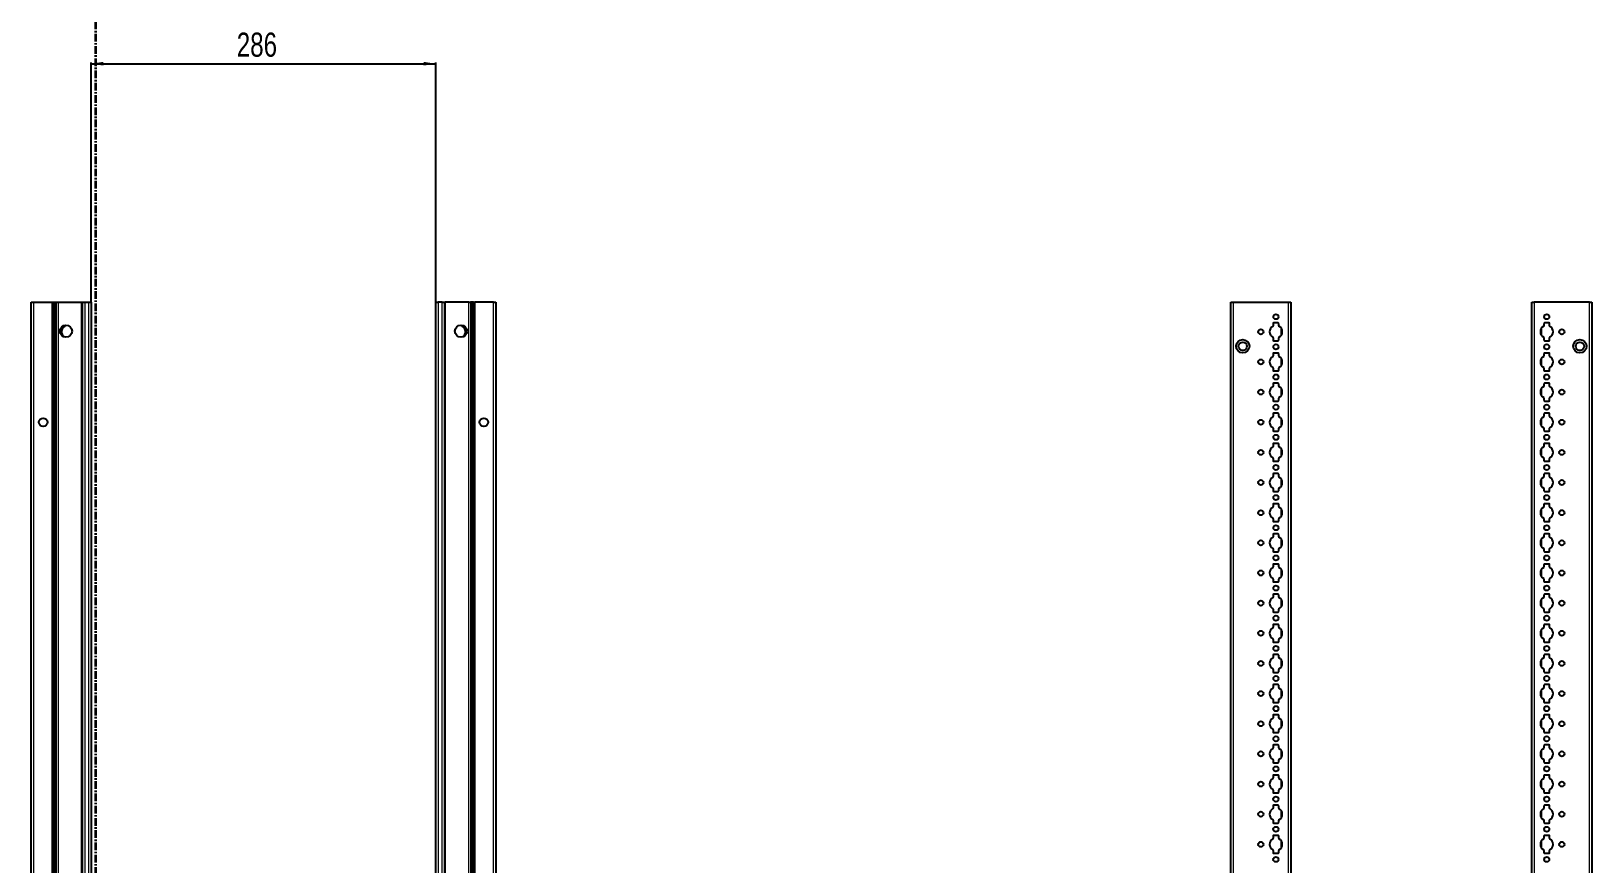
# Model space of a CAD drawing. Header units: millimetres. Extents: x -199 to 2220, y -1647 to 1507.
# Drawn here: x 925 to 2220, y -418 to 272 of the extents above; entities that cross this region are included whole.
import ezdxf

# ---------------------------------------------------------------- set-up
doc = ezdxf.new("R2010")
doc.units = ezdxf.units.MM
doc.linetypes.add('CENTER', pattern=[10.16, 6.35, -1.27, 1.27, -1.27])
doc.layers.add('FORMAT', color=7, linetype='Continuous')
doc.styles.add('SLDTEXTSTYLE0', font='TXT', dxfattribs={"width": 0.75})
doc.dimstyles.new('SLDDIMSTYLE0', dxfattribs={"dimtxt": 20, "dimasz": 10, "dimexe": 0, "dimexo": 0.0625, "dimgap": 5, "dimtad": 2, "dimdec": 1, "dimrnd": 1e-09, "dimzin": 12, "dimdsep": 46, "dimtxsty": 'SLDTEXTSTYLE0', "dimsah": 1, "dimcen": 0.09, "dimadec": 0, "dimazin": 3, "dimtfac": 1, "dimtofl": 0, "dimtmove": 0, "dimatfit": 3, "dimfxl": 0, "dimfrac": 2, "dimtolj": 1, "dimtzin": 12, "dimarcsym": 0})

# ---------------------------------------------------------------- blocks, each defined once
blk = doc.blocks.new('_D_4')
at = {"layer": 'FORMAT'}
for p, q in [((974.7, 47.2), (974.7, 246)), ((1260.7, 47.2), (1260.7, 246)), ((974.7, 245), (1260.7, 245))]:
    blk.add_line(p, q, dxfattribs=at)
for points in [[(974.7, 245), (984.7, 243.5), (984.7, 246.5)], [(1260.7, 245), (1250.7, 246.5), (1250.7, 243.5)]]:
    blk.add_solid(points, dxfattribs=at)
at = {"layer": 'FORMAT', "insert": (1095.5, 270.8), "char_height": 20, "attachment_point": 1, "style": 'SLDTEXTSTYLE0'}
blk.add_mtext('286', dxfattribs=at)

msp = doc.modelspace()

# ---------------------------------------------------------------- linework, layer by layer
at = {"color": 7, "linetype": 'CENTER', "lineweight": 35}
msp.add_line((978.44, 1499.09), (978.44, -1103.67), dxfattribs=at)
at = {"color": 7, "linetype": 'Continuous', "lineweight": 25}
for p, q in [((925, -851.79), (925, 47.21)), ((925, 47.21), (927, 47.21)), ((927, 47.21), (942.35, 47.21)), ((942.35, 47.21), (943, 47.21)), ((943, 23.46), (943, 47.21)), ((943, 47.21), (943.59, 47.21)), ((943.59, 47.21), (944.8, 47.21)), ((944.8, 47.21), (944.8, -851.79)), ((944.8, 47.21), (944.83, 47.21)), ((944.83, 47.21), (944.83, -851.79)), ((944.83, 47.21), (946.04, 47.21)), ((946.04, 47.21), (947.45, 47.21)), ((947.45, 47.21), (966.85, 47.21)), ((966.85, 47.21), (967.5, 47.21)), ((967.5, -851.79), (967.5, 47.21)), ((967.5, 47.21), (969.5, 47.21)), ((969.5, 47.21), (972.7, 47.21)), ((972.7, 47.21), (974.7, 47.21)), ((974.7, 47.21), (974.7, -851.79)), ((1260.7, -851.79), (1260.7, 47.21)), ((1260.7, 47.21), (1262.7, 47.21)), ((1265.9, 47.21), (1262.7, 47.21)), ((1265.9, 47.21), (1267.9, 47.21)), ((1267.9, 47.21), (1267.9, -851.79)), ((1267.9, 47.21), (1268.55, 47.21)), ((1287.96, 47.21), (1268.55, 47.21)), ((1287.96, 47.21), (1289.37, 47.21)), ((1290.58, 47.21), (1289.37, 47.21)), ((1290.58, -851.79), (1290.58, 47.21)), ((1290.61, 47.21), (1290.58, 47.21)), ((1290.61, -851.79), (1290.61, 47.21)), ((1291.82, 47.21), (1290.61, 47.21)), ((1291.82, 47.21), (1292.4, 47.21)), ((1292.4, 47.21), (1292.4, 23.46)), ((1292.4, 47.21), (1293.05, 47.21)), ((1308.4, 47.21), (1293.05, 47.21)), ((1308.4, 47.21), (1310.4, 47.21)), ((1310.4, 47.21), (1310.4, -851.79)), ((1920.22, -851.79), (1920.22, 47.21)), ((1920.22, 47.21), (1922.22, 47.21)), ((1922.22, 47.21), (1967.92, 47.21)), ((1967.92, 47.21), (1969.92, 47.21)), ((1969.92, 47.21), (1969.92, -851.79)), ((2169.92, -851.79), (2169.92, 47.21)), ((2169.92, 47.21), (2171.92, 47.21)), ((2217.62, 47.21), (2171.92, 47.21)), ((2217.62, 47.21), (2219.62, 47.21)), ((2219.62, 47.21), (2219.62, -851.79)), ((953.05, 27.73), (953.05, 28.14)), ((1282.35, 28.14), (1282.35, 27.73)), ((1955.27, 29.61), (1955.27, 27.73)), ((1959.37, 30.11), (1955.77, 30.11)), ((1959.87, 27.73), (1959.87, 29.61)), ((2179.97, 29.61), (2179.97, 27.73)), ((2184.07, 30.11), (2180.47, 30.11)), ((2184.57, 27.73), (2184.57, 29.61)), ((943.07, 23.35), (943, 23.46)), ((943, 23.46), (943, 21.96)), ((943, 21.96), (943.07, 22.06)), ((943, -26.54), (943, 21.96)), ((943.07, 22.06), (943.07, 23.35)), ((1292.4, 23.46), (1292.34, 23.35)), ((1292.34, 23.35), (1292.34, 22.06)), ((1292.34, 22.06), (1292.4, 21.96)), ((1292.4, 21.96), (1292.4, 23.46)), ((1292.4, 21.96), (1292.4, -26.54)), ((1955.27, 17.68), (1955.27, 15.81)), ((1955.77, 15.31), (1959.37, 15.31)), ((1959.87, 15.81), (1959.87, 17.68)), ((2179.97, 17.68), (2179.97, 15.81)), ((2180.47, 15.31), (2184.07, 15.31)), ((2184.57, 15.81), (2184.57, 17.68)), ((1955.27, 4.61), (1955.27, 2.73)), ((1959.37, 5.11), (1955.77, 5.11)), ((1959.87, 2.73), (1959.87, 4.61)), ((2179.97, 4.61), (2179.97, 2.73)), ((2184.07, 5.11), (2180.47, 5.11)), ((2184.57, 2.73), (2184.57, 4.61)), ((1955.27, -7.32), (1955.27, -9.19)), ((1955.77, -9.69), (1959.37, -9.69)), ((1959.87, -9.19), (1959.87, -7.32)), ((2179.97, -7.32), (2179.97, -9.19)), ((2180.47, -9.69), (2184.07, -9.69)), ((2184.57, -9.19), (2184.57, -7.32)), ((1955.27, -20.39), (1955.27, -22.27)), ((1959.37, -19.89), (1955.77, -19.89)), ((1959.87, -22.27), (1959.87, -20.39)), ((2179.97, -20.39), (2179.97, -22.27)), ((2184.07, -19.89), (2180.47, -19.89)), ((2184.57, -22.27), (2184.57, -20.39)), ((943.07, -26.65), (943, -26.54)), ((943, -26.54), (943, -28.04)), ((943, -28.04), (943.07, -27.94)), ((943, -76.54), (943, -28.04)), ((943.07, -27.94), (943.07, -26.65)), ((1292.4, -26.54), (1292.34, -26.65)), ((1292.34, -26.65), (1292.34, -27.94)), ((1292.34, -27.94), (1292.4, -28.04)), ((1292.4, -28.04), (1292.4, -26.54)), ((1292.4, -28.04), (1292.4, -76.54)), ((1955.27, -32.32), (1955.27, -34.19)), ((1955.77, -34.69), (1959.37, -34.69)), ((1959.87, -34.19), (1959.87, -32.32)), ((2179.97, -32.32), (2179.97, -34.19)), ((2180.47, -34.69), (2184.07, -34.69)), ((2184.57, -34.19), (2184.57, -32.32)), ((1955.27, -45.39), (1955.27, -47.27)), ((1959.37, -44.89), (1955.77, -44.89)), ((1959.87, -47.27), (1959.87, -45.39)), ((2179.97, -45.39), (2179.97, -47.27)), ((2184.07, -44.89), (2180.47, -44.89)), ((2184.57, -47.27), (2184.57, -45.39)), ((1955.27, -57.32), (1955.27, -59.19)), ((1955.77, -59.69), (1959.37, -59.69)), ((1959.87, -59.19), (1959.87, -57.32)), ((2179.97, -57.32), (2179.97, -59.19)), ((2180.47, -59.69), (2184.07, -59.69)), ((2184.57, -59.19), (2184.57, -57.32)), ((943.07, -76.65), (943, -76.54)), ((943, -76.54), (943, -78.04)), ((943.07, -77.94), (943.07, -76.65)), ((1292.4, -76.54), (1292.34, -76.65)), ((1292.34, -76.65), (1292.34, -77.94)), ((1292.4, -78.04), (1292.4, -76.54)), ((1955.27, -70.39), (1955.27, -72.27)), ((1959.37, -69.89), (1955.77, -69.89)), ((1959.87, -72.27), (1959.87, -70.39)), ((2179.97, -70.39), (2179.97, -72.27)), ((2184.07, -69.89), (2180.47, -69.89)), ((2184.57, -72.27), (2184.57, -70.39)), ((943, -78.04), (943.07, -77.94)), ((943, -126.54), (943, -78.04)), ((1292.34, -77.94), (1292.4, -78.04)), ((1292.4, -78.04), (1292.4, -126.54)), ((1955.27, -82.32), (1955.27, -84.19)), ((1955.77, -84.69), (1959.37, -84.69)), ((1959.87, -84.19), (1959.87, -82.32)), ((2179.97, -82.32), (2179.97, -84.19)), ((2180.47, -84.69), (2184.07, -84.69)), ((2184.57, -84.19), (2184.57, -82.32)), ((1955.27, -95.39), (1955.27, -97.27)), ((1959.37, -94.89), (1955.77, -94.89)), ((1959.87, -97.27), (1959.87, -95.39)), ((2179.97, -95.39), (2179.97, -97.27)), ((2184.07, -94.89), (2180.47, -94.89)), ((2184.57, -97.27), (2184.57, -95.39)), ((1955.27, -107.32), (1955.27, -109.19)), ((1955.77, -109.69), (1959.37, -109.69)), ((1959.87, -109.19), (1959.87, -107.32)), ((2179.97, -107.32), (2179.97, -109.19)), ((2180.47, -109.69), (2184.07, -109.69)), ((2184.57, -109.19), (2184.57, -107.32)), ((943.07, -126.65), (943, -126.54)), ((943, -126.54), (943, -128.04)), ((943, -128.04), (943.07, -127.94)), ((943, -176.54), (943, -128.04)), ((943.07, -127.94), (943.07, -126.65)), ((1292.4, -126.54), (1292.34, -126.65)), ((1292.34, -126.65), (1292.34, -127.94)), ((1292.34, -127.94), (1292.4, -128.04)), ((1292.4, -128.04), (1292.4, -126.54)), ((1292.4, -128.04), (1292.4, -176.54)), ((1955.27, -120.39), (1955.27, -122.27)), ((1959.37, -119.89), (1955.77, -119.89)), ((1959.87, -122.27), (1959.87, -120.39)), ((2179.97, -120.39), (2179.97, -122.27)), ((2184.07, -119.89), (2180.47, -119.89)), ((2184.57, -122.27), (2184.57, -120.39)), ((1955.27, -132.32), (1955.27, -134.19)), ((1955.77, -134.69), (1959.37, -134.69)), ((1959.87, -134.19), (1959.87, -132.32)), ((2179.97, -132.32), (2179.97, -134.19)), ((2180.47, -134.69), (2184.07, -134.69)), ((2184.57, -134.19), (2184.57, -132.32)), ((1955.27, -145.39), (1955.27, -147.27)), ((1959.37, -144.89), (1955.77, -144.89)), ((1959.87, -147.27), (1959.87, -145.39)), ((2179.97, -145.39), (2179.97, -147.27)), ((2184.07, -144.89), (2180.47, -144.89)), ((2184.57, -147.27), (2184.57, -145.39)), ((1955.27, -157.32), (1955.27, -159.19)), ((1955.77, -159.69), (1959.37, -159.69)), ((1959.87, -159.19), (1959.87, -157.32)), ((2179.97, -157.32), (2179.97, -159.19)), ((2180.47, -159.69), (2184.07, -159.69)), ((2184.57, -159.19), (2184.57, -157.32)), ((943.07, -176.65), (943, -176.54)), ((943, -176.54), (943, -178.04)), ((943, -178.04), (943.07, -177.94)), ((943, -226.54), (943, -178.04)), ((943.07, -177.94), (943.07, -176.65)), ((1292.4, -176.54), (1292.34, -176.65)), ((1292.34, -176.65), (1292.34, -177.94)), ((1292.34, -177.94), (1292.4, -178.04)), ((1292.4, -178.04), (1292.4, -176.54)), ((1292.4, -178.04), (1292.4, -226.54)), ((1955.27, -170.39), (1955.27, -172.27)), ((1959.37, -169.89), (1955.77, -169.89)), ((1959.87, -172.27), (1959.87, -170.39)), ((2179.97, -170.39), (2179.97, -172.27)), ((2184.07, -169.89), (2180.47, -169.89)), ((2184.57, -172.27), (2184.57, -170.39)), ((1955.27, -182.32), (1955.27, -184.19)), ((1955.77, -184.69), (1959.37, -184.69)), ((1959.87, -184.19), (1959.87, -182.32)), ((2179.97, -182.32), (2179.97, -184.19)), ((2180.47, -184.69), (2184.07, -184.69)), ((2184.57, -184.19), (2184.57, -182.32)), ((1955.27, -195.39), (1955.27, -197.27)), ((1959.37, -194.89), (1955.77, -194.89)), ((1959.87, -197.27), (1959.87, -195.39)), ((2179.97, -195.39), (2179.97, -197.27)), ((2184.07, -194.89), (2180.47, -194.89)), ((2184.57, -197.27), (2184.57, -195.39)), ((1955.27, -207.32), (1955.27, -209.19)), ((1955.77, -209.69), (1959.37, -209.69)), ((1959.37, -219.89), (1955.77, -219.89)), ((1959.87, -209.19), (1959.87, -207.32)), ((2179.97, -207.32), (2179.97, -209.19)), ((2180.47, -209.69), (2184.07, -209.69)), ((2184.07, -219.89), (2180.47, -219.89)), ((2184.57, -209.19), (2184.57, -207.32)), ((943.07, -226.65), (943, -226.54)), ((943, -226.54), (943, -228.04)), ((943, -228.04), (943.07, -227.94)), ((943, -276.54), (943, -228.04)), ((943.07, -227.94), (943.07, -226.65)), ((1292.4, -226.54), (1292.34, -226.65)), ((1292.34, -226.65), (1292.34, -227.94)), ((1292.34, -227.94), (1292.4, -228.04)), ((1292.4, -228.04), (1292.4, -226.54)), ((1292.4, -228.04), (1292.4, -276.54)), ((1955.27, -220.39), (1955.27, -222.27)), ((1955.27, -232.32), (1955.27, -234.19)), ((1959.87, -222.27), (1959.87, -220.39)), ((1959.87, -234.19), (1959.87, -232.32)), ((2179.97, -220.39), (2179.97, -222.27)), ((2179.97, -232.32), (2179.97, -234.19)), ((2184.57, -222.27), (2184.57, -220.39)), ((2184.57, -234.19), (2184.57, -232.32)), ((1955.27, -245.39), (1955.27, -247.27)), ((1955.77, -234.69), (1959.37, -234.69)), ((1959.37, -244.89), (1955.77, -244.89)), ((1959.87, -247.27), (1959.87, -245.39)), ((2179.97, -245.39), (2179.97, -247.27)), ((2180.47, -234.69), (2184.07, -234.69)), ((2184.07, -244.89), (2180.47, -244.89)), ((2184.57, -247.27), (2184.57, -245.39)), ((1955.27, -257.32), (1955.27, -259.19)), ((1959.87, -259.19), (1959.87, -257.32)), ((2179.97, -257.32), (2179.97, -259.19)), ((2184.57, -259.19), (2184.57, -257.32)), ((1955.27, -270.39), (1955.27, -272.27)), ((1955.77, -259.69), (1959.37, -259.69)), ((1959.37, -269.89), (1955.77, -269.89)), ((1959.87, -272.27), (1959.87, -270.39)), ((2179.97, -270.39), (2179.97, -272.27)), ((2180.47, -259.69), (2184.07, -259.69)), ((2184.07, -269.89), (2180.47, -269.89)), ((2184.57, -272.27), (2184.57, -270.39)), ((943.07, -276.65), (943, -276.54)), ((943, -276.54), (943, -278.04)), ((943, -278.04), (943.07, -277.94)), ((943, -326.54), (943, -278.04)), ((943.07, -277.94), (943.07, -276.65)), ((1292.4, -276.54), (1292.34, -276.65)), ((1292.34, -276.65), (1292.34, -277.94)), ((1292.34, -277.94), (1292.4, -278.04)), ((1292.4, -278.04), (1292.4, -276.54)), ((1292.4, -278.04), (1292.4, -326.54)), ((1955.27, -282.32), (1955.27, -284.19)), ((1955.77, -284.69), (1959.37, -284.69)), ((1959.87, -284.19), (1959.87, -282.32)), ((2179.97, -282.32), (2179.97, -284.19)), ((2180.47, -284.69), (2184.07, -284.69)), ((2184.57, -284.19), (2184.57, -282.32)), ((1955.27, -295.39), (1955.27, -297.27)), ((1959.37, -294.89), (1955.77, -294.89)), ((1959.87, -297.27), (1959.87, -295.39)), ((2179.97, -295.39), (2179.97, -297.27)), ((2184.07, -294.89), (2180.47, -294.89)), ((2184.57, -297.27), (2184.57, -295.39)), ((1955.27, -307.32), (1955.27, -309.19)), ((1955.77, -309.69), (1959.37, -309.69)), ((1959.87, -309.19), (1959.87, -307.32)), ((2179.97, -307.32), (2179.97, -309.19)), ((2180.47, -309.69), (2184.07, -309.69)), ((2184.57, -309.19), (2184.57, -307.32)), ((1955.27, -320.39), (1955.27, -322.27)), ((1959.37, -319.89), (1955.77, -319.89)), ((1959.87, -322.27), (1959.87, -320.39)), ((2179.97, -320.39), (2179.97, -322.27)), ((2184.07, -319.89), (2180.47, -319.89)), ((2184.57, -322.27), (2184.57, -320.39)), ((943.07, -326.65), (943, -326.54)), ((943, -326.54), (943, -328.04)), ((943, -328.04), (943.07, -327.94)), ((943, -376.54), (943, -328.04)), ((943.07, -327.94), (943.07, -326.65)), ((1292.4, -326.54), (1292.34, -326.65)), ((1292.34, -326.65), (1292.34, -327.94)), ((1292.34, -327.94), (1292.4, -328.04)), ((1292.4, -328.04), (1292.4, -326.54)), ((1292.4, -328.04), (1292.4, -376.54)), ((1955.27, -332.32), (1955.27, -334.19)), ((1955.77, -334.69), (1959.37, -334.69)), ((1959.87, -334.19), (1959.87, -332.32)), ((2179.97, -332.32), (2179.97, -334.19)), ((2180.47, -334.69), (2184.07, -334.69)), ((2184.57, -334.19), (2184.57, -332.32)), ((1955.27, -345.39), (1955.27, -347.27)), ((1959.37, -344.89), (1955.77, -344.89)), ((1959.87, -347.27), (1959.87, -345.39)), ((2179.97, -345.39), (2179.97, -347.27)), ((2184.07, -344.89), (2180.47, -344.89)), ((2184.57, -347.27), (2184.57, -345.39)), ((1955.27, -357.32), (1955.27, -359.19)), ((1955.77, -359.69), (1959.37, -359.69)), ((1959.87, -359.19), (1959.87, -357.32)), ((2179.97, -357.32), (2179.97, -359.19)), ((2180.47, -359.69), (2184.07, -359.69)), ((2184.57, -359.19), (2184.57, -357.32)), ((1955.27, -370.39), (1955.27, -372.27)), ((1959.37, -369.89), (1955.77, -369.89)), ((1959.87, -372.27), (1959.87, -370.39)), ((2179.97, -370.39), (2179.97, -372.27)), ((2184.07, -369.89), (2180.47, -369.89)), ((2184.57, -372.27), (2184.57, -370.39)), ((943.07, -376.65), (943, -376.54)), ((943, -376.54), (943, -378.04)), ((943, -378.04), (943.07, -377.94)), ((943, -426.54), (943, -378.04)), ((943.07, -377.94), (943.07, -376.65)), ((1292.4, -376.54), (1292.34, -376.65)), ((1292.34, -376.65), (1292.34, -377.94)), ((1292.34, -377.94), (1292.4, -378.04)), ((1292.4, -378.04), (1292.4, -376.54)), ((1292.4, -378.04), (1292.4, -426.54)), ((1955.27, -382.32), (1955.27, -384.19)), ((1955.77, -384.69), (1959.37, -384.69)), ((1959.87, -384.19), (1959.87, -382.32)), ((2179.97, -382.32), (2179.97, -384.19)), ((2180.47, -384.69), (2184.07, -384.69)), ((2184.57, -384.19), (2184.57, -382.32)), ((1955.27, -395.39), (1955.27, -397.27)), ((1959.37, -394.89), (1955.77, -394.89)), ((1959.87, -397.27), (1959.87, -395.39)), ((2179.97, -395.39), (2179.97, -397.27)), ((2184.07, -394.89), (2180.47, -394.89)), ((2184.57, -397.27), (2184.57, -395.39)), ((1955.27, -407.32), (1955.27, -409.19)), ((1955.77, -409.69), (1959.37, -409.69)), ((1959.87, -409.19), (1959.87, -407.32)), ((2179.97, -407.32), (2179.97, -409.19)), ((2180.47, -409.69), (2184.07, -409.69)), ((2184.57, -409.19), (2184.57, -407.32))]:
    msp.add_line(p, q, dxfattribs=at)
at = {"color": 8, "linetype": 'Continuous', "lineweight": 18}
for p, q in [((927, 47.21), (927, -851.79)), ((942.35, -851.79), (942.35, 47.21)), ((943.59, 47.21), (943.59, -851.79)), ((946.04, -851.79), (946.04, 47.21)), ((947.45, 47.21), (947.45, -851.79)), ((966.85, -851.79), (966.85, 47.21)), ((969.5, 47.21), (969.5, -851.79)), ((972.7, -851.79), (972.7, 47.21)), ((1262.7, 47.21), (1262.7, -851.79)), ((1265.9, -851.79), (1265.9, 47.21)), ((1268.55, 47.21), (1268.55, -851.79)), ((1287.96, -851.79), (1287.96, 47.21)), ((1289.37, 47.21), (1289.37, -851.79)), ((1291.82, -851.79), (1291.82, 47.21)), ((1293.05, 47.21), (1293.05, -851.79)), ((1308.4, -851.79), (1308.4, 47.21)), ((1922.22, 47.21), (1922.22, -851.79)), ((1967.92, -851.79), (1967.92, 47.21)), ((2171.92, 47.21), (2171.92, -851.79)), ((2217.62, -851.79), (2217.62, 47.21)), ((1962.07, 20), (1962.07, 25.41)), ((2177.77, 25.41), (2177.77, 20)), ((1962.07, -5), (1962.07, 0.41)), ((2177.77, 0.41), (2177.77, -5)), ((1962.07, -30), (1962.07, -24.59)), ((2177.77, -24.59), (2177.77, -30)), ((1962.07, -55), (1962.07, -49.59)), ((2177.77, -49.59), (2177.77, -55)), ((1962.07, -80), (1962.07, -74.59)), ((2177.77, -74.59), (2177.77, -80)), ((1962.07, -105), (1962.07, -99.59)), ((2177.77, -99.59), (2177.77, -105)), ((1962.07, -130), (1962.07, -124.59)), ((2177.77, -124.59), (2177.77, -130)), ((1962.07, -155), (1962.07, -149.59)), ((2177.77, -149.59), (2177.77, -155)), ((1962.07, -180), (1962.07, -174.59)), ((2177.77, -174.59), (2177.77, -180)), ((1962.07, -205), (1962.07, -199.59)), ((2177.77, -199.59), (2177.77, -205)), ((1962.07, -230), (1962.07, -224.59)), ((2177.77, -224.59), (2177.77, -230)), ((1962.07, -255), (1962.07, -249.59)), ((2177.77, -249.59), (2177.77, -255)), ((1962.07, -280), (1962.07, -274.59)), ((2177.77, -274.59), (2177.77, -280)), ((1962.07, -305), (1962.07, -299.59)), ((2177.77, -299.59), (2177.77, -305)), ((1962.07, -330), (1962.07, -324.59)), ((2177.77, -324.59), (2177.77, -330)), ((1962.07, -355), (1962.07, -349.59)), ((2177.77, -349.59), (2177.77, -355)), ((1962.07, -380), (1962.07, -374.59)), ((2177.77, -374.59), (2177.77, -380)), ((1962.07, -405), (1962.07, -399.59)), ((2177.77, -399.59), (2177.77, -405))]:
    msp.add_line(p, q, dxfattribs=at)
at = {"color": 7, "linetype": 'Continuous', "lineweight": 25}
for centre, radius in [((953.85, 23.21), 5), ((1281.55, 23.21), 5), ((1957.57, 35.21), 2.12), ((2182.27, 35.21), 2.12), ((1930.07, 10.71), 5.5), ((1930.07, 10.71), 3.5), ((1945.07, 22.71), 2.12), ((2194.77, 22.71), 2.13), ((2209.77, 10.71), 5.5), ((2209.77, 10.71), 3.5), ((1957.57, 10.21), 2.12), ((2182.27, 10.21), 2.12), ((1945.07, -2.29), 2.12), ((1957.57, -14.79), 2.12), ((2182.27, -14.79), 2.12), ((2194.77, -2.29), 2.13), ((1945.07, -27.29), 2.12), ((2194.77, -27.29), 2.13), ((1957.57, -39.79), 2.12), ((2182.27, -39.79), 2.12), ((934.9, -52.29), 3.5), ((1300.5, -52.29), 3.5), ((1945.07, -52.29), 2.12), ((2194.77, -52.29), 2.13), ((1957.57, -64.79), 2.12), ((2182.27, -64.79), 2.12), ((1945.07, -77.29), 2.12), ((2194.77, -77.29), 2.13), ((1957.57, -89.79), 2.12), ((2182.27, -89.79), 2.12), ((1945.07, -102.29), 2.12), ((2194.77, -102.29), 2.13), ((1957.57, -114.79), 2.12), ((2182.27, -114.79), 2.12), ((1945.07, -127.29), 2.12), ((2194.77, -127.29), 2.13), ((1957.57, -139.79), 2.12), ((2182.27, -139.79), 2.12), ((1945.07, -152.29), 2.12), ((2194.77, -152.29), 2.13), ((1957.57, -164.79), 2.12), ((2182.27, -164.79), 2.12), ((1945.07, -177.29), 2.12), ((2194.77, -177.29), 2.13), ((1957.57, -189.79), 2.12), ((2182.27, -189.79), 2.12), ((1945.07, -202.29), 2.12), ((2194.77, -202.29), 2.12), ((1957.57, -214.79), 2.12), ((2182.27, -214.79), 2.12), ((1945.07, -227.29), 2.12), ((2194.77, -227.29), 2.12), ((1957.57, -239.79), 2.12), ((2182.27, -239.79), 2.12), ((1945.07, -252.29), 2.12), ((2194.77, -252.29), 2.12), ((1957.57, -264.79), 2.12), ((2182.27, -264.79), 2.12), ((1945.07, -277.29), 2.12), ((2194.77, -277.29), 2.12), ((1957.57, -289.79), 2.12), ((2182.27, -289.79), 2.12), ((1945.07, -302.29), 2.12), ((2194.77, -302.29), 2.12), ((1957.57, -314.79), 2.12), ((2182.27, -314.79), 2.12), ((1945.07, -327.29), 2.12), ((2194.77, -327.29), 2.12), ((1957.57, -339.79), 2.12), ((2182.27, -339.79), 2.12), ((1945.07, -352.29), 2.12), ((2194.77, -352.29), 2.13), ((1945.07, -377.29), 2.12), ((1957.57, -364.79), 2.13), ((2182.27, -364.79), 2.12), ((2194.77, -377.29), 2.13), ((1957.57, -389.79), 2.13), ((2182.27, -389.79), 2.12), ((1945.07, -402.29), 2.12), ((2194.77, -402.29), 2.13), ((1957.57, -414.79), 2.13), ((2182.27, -414.79), 2.12)]:
    msp.add_circle(centre, radius, dxfattribs=at)
for centre, radius, start, end in [((955.35, 22.71), 5.25, 119.14074, 233.81086), ((952.55, 27.73), 0.5, 299.14074, 0), ((1282.85, 27.73), 0.5, 180, 240.85926), ((1280.05, 22.71), 5.25, 306.18913, 60.85926), ((1957.57, 22.71), 5.25, 119.14074, 240.85926), ((1954.77, 27.73), 0.5, 299.14074, 0), ((1955.77, 29.61), 0.5, 90, 180), ((1959.37, 29.61), 0.5, 0, 90), ((1960.37, 27.73), 0.5, 180, 240.85926), ((1957.57, 22.71), 5.25, 299.14074, 60.85926), ((2182.27, 22.71), 5.25, 119.14074, 240.85926), ((2179.47, 27.73), 0.5, 299.14074, 0), ((2180.47, 29.61), 0.5, 90, 180), ((2184.07, 29.61), 0.5, 360, 90), ((2185.07, 27.73), 0.5, 180, 240.85926), ((2182.27, 22.71), 5.25, 299.14074, 60.85926), ((1954.77, 17.68), 0.5, 0, 60.85926), ((1955.77, 15.81), 0.5, 180, 270), ((1959.37, 15.81), 0.5, 270, 0), ((1960.37, 17.68), 0.5, 119.14074, 180), ((2179.47, 17.68), 0.5, 0, 60.85926), ((2180.47, 15.81), 0.5, 180, 270), ((2184.07, 15.81), 0.5, 270, 0), ((2185.07, 17.68), 0.5, 119.14074, 180), ((1957.57, -2.29), 5.25, 119.14074, 240.85926), ((1954.77, 2.73), 0.5, 299.14074, 0), ((1955.77, 4.61), 0.5, 90, 180), ((1959.37, 4.61), 0.5, 0, 90), ((1960.37, 2.73), 0.5, 180, 240.85926), ((1957.57, -2.29), 5.25, 299.14074, 60.85926), ((2182.27, -2.29), 5.25, 119.14074, 240.85926), ((2179.47, 2.73), 0.5, 299.14074, 0), ((2180.47, 4.61), 0.5, 90, 180), ((2184.07, 4.61), 0.5, 0, 90), ((2185.07, 2.73), 0.5, 180, 240.85926), ((2182.27, -2.29), 5.25, 299.14074, 60.85926), ((1954.77, -7.32), 0.5, 0, 60.85926), ((1955.77, -9.19), 0.5, 180, 270), ((1959.37, -9.19), 0.5, 270, 0), ((1960.37, -7.32), 0.5, 119.14074, 180), ((2179.47, -7.32), 0.5, 0, 60.85926), ((2180.47, -9.19), 0.5, 180, 270), ((2184.07, -9.19), 0.5, 270, 0), ((2185.07, -7.32), 0.5, 119.14074, 180), ((1957.57, -27.29), 5.25, 119.14074, 240.85926), ((1954.77, -22.27), 0.5, 299.14074, 0), ((1955.77, -20.39), 0.5, 90, 180), ((1959.37, -20.39), 0.5, 0, 90), ((1960.37, -22.27), 0.5, 180, 240.85926), ((1957.57, -27.29), 5.25, 299.14074, 60.85926), ((2182.27, -27.29), 5.25, 119.14074, 240.85926), ((2179.47, -22.27), 0.5, 299.14074, 0), ((2180.47, -20.39), 0.5, 90, 180), ((2184.07, -20.39), 0.5, 0, 90), ((2185.07, -22.27), 0.5, 180, 240.85926), ((2182.27, -27.29), 5.25, 299.14074, 60.85926), ((1954.77, -32.32), 0.5, 0, 60.85926), ((1955.77, -34.19), 0.5, 180, 270), ((1959.37, -34.19), 0.5, 270, 0), ((1960.37, -32.32), 0.5, 119.14074, 180), ((2179.47, -32.32), 0.5, 0, 60.85926), ((2180.47, -34.19), 0.5, 180, 270), ((2184.07, -34.19), 0.5, 270, 0), ((2185.07, -32.32), 0.5, 119.14074, 180), ((1957.57, -52.29), 5.25, 119.14074, 240.85926), ((1954.77, -47.27), 0.5, 299.14074, 0), ((1955.77, -45.39), 0.5, 90, 180), ((1959.37, -45.39), 0.5, 0, 90), ((1960.37, -47.27), 0.5, 180, 240.85926), ((1957.57, -52.29), 5.25, 299.14074, 60.85926), ((2182.27, -52.29), 5.25, 119.14074, 240.85926), ((2179.47, -47.27), 0.5, 299.14074, 0), ((2180.47, -45.39), 0.5, 90, 180), ((2184.07, -45.39), 0.5, 0, 90), ((2185.07, -47.27), 0.5, 180, 240.85926), ((2182.27, -52.29), 5.25, 299.14074, 60.85926), ((1954.77, -57.32), 0.5, 0, 60.85926), ((1955.77, -59.19), 0.5, 180, 270), ((1959.37, -59.19), 0.5, 270, 0), ((1960.37, -57.32), 0.5, 119.14074, 180), ((2179.47, -57.32), 0.5, 0, 60.85926), ((2180.47, -59.19), 0.5, 180, 270), ((2184.07, -59.19), 0.5, 270, 0), ((2185.07, -57.32), 0.5, 119.14074, 180), ((1957.57, -77.29), 5.25, 119.14074, 240.85926), ((1954.77, -72.27), 0.5, 299.14074, 0), ((1955.77, -70.39), 0.5, 90, 180), ((1959.37, -70.39), 0.5, 0, 90), ((1960.37, -72.27), 0.5, 180, 240.85926), ((1957.57, -77.29), 5.25, 299.14074, 60.85926), ((2182.27, -77.29), 5.25, 119.14074, 240.85926), ((2179.47, -72.27), 0.5, 299.14074, 0), ((2180.47, -70.39), 0.5, 90, 180), ((2184.07, -70.39), 0.5, 0, 90), ((2185.07, -72.27), 0.5, 180, 240.85926), ((2182.27, -77.29), 5.25, 299.14074, 60.85926), ((1954.77, -82.32), 0.5, 0, 60.85926), ((1955.77, -84.19), 0.5, 180, 270), ((1959.37, -84.19), 0.5, 270, 0), ((1960.37, -82.32), 0.5, 119.14074, 180), ((2179.47, -82.32), 0.5, 0, 60.85926), ((2180.47, -84.19), 0.5, 180, 270), ((2184.07, -84.19), 0.5, 270, 0), ((2185.07, -82.32), 0.5, 119.14074, 180), ((1957.57, -102.29), 5.25, 119.14074, 240.85926), ((1954.77, -97.27), 0.5, 299.14074, 0), ((1955.77, -95.39), 0.5, 90, 180), ((1959.37, -95.39), 0.5, 0, 90), ((1960.37, -97.27), 0.5, 180, 240.85926), ((1957.57, -102.29), 5.25, 299.14074, 60.85926), ((2182.27, -102.29), 5.25, 119.14074, 240.85926), ((2179.47, -97.27), 0.5, 299.14074, 0), ((2180.47, -95.39), 0.5, 90, 180), ((2184.07, -95.39), 0.5, 0, 90), ((2185.07, -97.27), 0.5, 180, 240.85926), ((2182.27, -102.29), 5.25, 299.14074, 60.85926), ((1954.77, -107.32), 0.5, 0, 60.85926), ((1955.77, -109.19), 0.5, 180, 270), ((1959.37, -109.19), 0.5, 270, 0), ((1960.37, -107.32), 0.5, 119.14074, 180), ((2179.47, -107.32), 0.5, 0, 60.85926), ((2180.47, -109.19), 0.5, 180, 270), ((2184.07, -109.19), 0.5, 270, 0), ((2185.07, -107.32), 0.5, 119.14074, 180), ((1957.57, -127.29), 5.25, 119.14074, 240.85926), ((1954.77, -122.27), 0.5, 299.14074, 0), ((1955.77, -120.39), 0.5, 90, 180), ((1959.37, -120.39), 0.5, 0, 90), ((1960.37, -122.27), 0.5, 180, 240.85926), ((1957.57, -127.29), 5.25, 299.14074, 60.85926), ((2182.27, -127.29), 5.25, 119.14074, 240.85926), ((2179.47, -122.27), 0.5, 299.14074, 0), ((2180.47, -120.39), 0.5, 90, 180), ((2184.07, -120.39), 0.5, 0, 90), ((2185.07, -122.27), 0.5, 180, 240.85926), ((2182.27, -127.29), 5.25, 299.14074, 60.85926), ((1954.77, -132.32), 0.5, 0, 60.85926), ((1955.77, -134.19), 0.5, 180, 270), ((1959.37, -134.19), 0.5, 270, 0), ((1960.37, -132.32), 0.5, 119.14074, 180), ((2179.47, -132.32), 0.5, 0, 60.85926), ((2180.47, -134.19), 0.5, 180, 270), ((2184.07, -134.19), 0.5, 270, 0), ((2185.07, -132.32), 0.5, 119.14074, 180), ((1957.57, -152.29), 5.25, 119.14074, 240.85926), ((1954.77, -147.27), 0.5, 299.14074, 0), ((1955.77, -145.39), 0.5, 90, 180), ((1959.37, -145.39), 0.5, 0, 90), ((1960.37, -147.27), 0.5, 180, 240.85926), ((1957.57, -152.29), 5.25, 299.14074, 60.85926), ((2182.27, -152.29), 5.25, 119.14074, 240.85926), ((2179.47, -147.27), 0.5, 299.14074, 0), ((2180.47, -145.39), 0.5, 90, 180), ((2184.07, -145.39), 0.5, 360, 90), ((2185.07, -147.27), 0.5, 180, 240.85926), ((2182.27, -152.29), 5.25, 299.14074, 60.85926), ((1954.77, -157.32), 0.5, 0, 60.85926), ((1955.77, -159.19), 0.5, 180, 270), ((1959.37, -159.19), 0.5, 270, 0), ((1960.37, -157.32), 0.5, 119.14074, 180), ((2179.47, -157.32), 0.5, 0, 60.85926), ((2180.47, -159.19), 0.5, 180, 270), ((2184.07, -159.19), 0.5, 270, 0), ((2185.07, -157.32), 0.5, 119.14074, 180), ((1957.57, -177.29), 5.25, 119.14074, 240.85926), ((1954.77, -172.27), 0.5, 299.14074, 0), ((1955.77, -170.39), 0.5, 90, 180), ((1959.37, -170.39), 0.5, 0, 90), ((1960.37, -172.27), 0.5, 180, 240.85926), ((1957.57, -177.29), 5.25, 299.14074, 60.85926), ((2182.27, -177.29), 5.25, 119.14074, 240.85926), ((2179.47, -172.27), 0.5, 299.14074, 0), ((2180.47, -170.39), 0.5, 90, 180), ((2184.07, -170.39), 0.5, 0, 90), ((2185.07, -172.27), 0.5, 180, 240.85926), ((2182.27, -177.29), 5.25, 299.14074, 60.85926), ((1954.77, -182.32), 0.5, 0, 60.85926), ((1955.77, -184.19), 0.5, 180, 270), ((1959.37, -184.19), 0.5, 270, 0), ((1960.37, -182.32), 0.5, 119.14074, 180), ((2179.47, -182.32), 0.5, 0, 60.85926), ((2180.47, -184.19), 0.5, 180, 270), ((2184.07, -184.19), 0.5, 270, 0), ((2185.07, -182.32), 0.5, 119.14074, 180), ((1957.57, -202.29), 5.25, 119.14074, 240.85926), ((1954.77, -197.27), 0.5, 299.14074, 0), ((1954.77, -207.32), 0.5, 0, 60.85926), ((1955.77, -195.39), 0.5, 90, 180), ((1959.37, -195.39), 0.5, 0, 90), ((1960.37, -197.27), 0.5, 180, 240.85926), ((1960.37, -207.32), 0.5, 119.14074, 180), ((1957.57, -202.29), 5.25, 299.14074, 60.85926), ((2182.27, -202.29), 5.25, 119.14074, 240.85926), ((2179.47, -197.27), 0.5, 299.14074, 0), ((2179.47, -207.32), 0.5, 0, 60.85926), ((2180.47, -195.39), 0.5, 90, 180), ((2184.07, -195.39), 0.5, 0, 90), ((2185.07, -197.27), 0.5, 180, 240.85926), ((2185.07, -207.32), 0.5, 119.14074, 180), ((2182.27, -202.29), 5.25, 299.14074, 60.85926), ((1955.77, -209.19), 0.5, 180, 270), ((1955.77, -220.39), 0.5, 90, 180), ((1959.37, -209.19), 0.5, 270, 0), ((1959.37, -220.39), 0.5, 0, 90), ((2180.47, -209.19), 0.5, 180, 270), ((2180.47, -220.39), 0.5, 90, 180), ((2184.07, -209.19), 0.5, 270, 0), ((2184.07, -220.39), 0.5, 0, 90), ((1957.57, -227.29), 5.25, 119.14074, 240.85926), ((1954.77, -222.27), 0.5, 299.14074, 0), ((1954.77, -232.32), 0.5, 0, 60.85926), ((1960.37, -222.27), 0.5, 180, 240.85926), ((1960.37, -232.32), 0.5, 119.14074, 180), ((1957.57, -227.29), 5.25, 299.14074, 60.85926), ((2182.27, -227.29), 5.25, 119.14074, 240.85926), ((2179.47, -222.27), 0.5, 299.14074, 0), ((2179.47, -232.32), 0.5, 0, 60.85926), ((2185.07, -222.27), 0.5, 180, 240.85926), ((2185.07, -232.32), 0.5, 119.14074, 180), ((2182.27, -227.29), 5.25, 299.14074, 60.85926), ((1955.77, -234.19), 0.5, 180, 270), ((1955.77, -245.39), 0.5, 90, 180), ((1959.37, -234.19), 0.5, 270, 0), ((1959.37, -245.39), 0.5, 0, 90), ((2180.47, -234.19), 0.5, 180, 270), ((2180.47, -245.39), 0.5, 90, 180), ((2184.07, -234.19), 0.5, 270, 0), ((2184.07, -245.39), 0.5, 0, 90), ((1957.57, -252.29), 5.25, 119.14074, 240.85926), ((1954.77, -247.27), 0.5, 299.14074, 0), ((1954.77, -257.32), 0.5, 0, 60.85926), ((1960.37, -247.27), 0.5, 180, 240.85926), ((1960.37, -257.32), 0.5, 119.14074, 180), ((1957.57, -252.29), 5.25, 299.14074, 60.85926), ((2182.27, -252.29), 5.25, 119.14074, 240.85926), ((2179.47, -247.27), 0.5, 299.14074, 0), ((2179.47, -257.32), 0.5, 0, 60.85926), ((2185.07, -247.27), 0.5, 180, 240.85926), ((2185.07, -257.32), 0.5, 119.14074, 180), ((2182.27, -252.29), 5.25, 299.14074, 60.85926), ((1955.77, -259.19), 0.5, 180, 270), ((1955.77, -270.39), 0.5, 90, 180), ((1959.37, -259.19), 0.5, 270, 0), ((1959.37, -270.39), 0.5, 0, 90), ((2180.47, -259.19), 0.5, 180, 270), ((2180.47, -270.39), 0.5, 90, 180), ((2184.07, -259.19), 0.5, 270, 0), ((2184.07, -270.39), 0.5, 0, 90), ((1957.57, -277.29), 5.25, 119.14074, 240.85926), ((1954.77, -272.27), 0.5, 299.14074, 0), ((1954.77, -282.32), 0.5, 0, 60.85926), ((1955.77, -284.19), 0.5, 180, 270), ((1959.37, -284.19), 0.5, 270, 0), ((1960.37, -272.27), 0.5, 180, 240.85926), ((1960.37, -282.32), 0.5, 119.14074, 180), ((1957.57, -277.29), 5.25, 299.14074, 60.85926), ((2182.27, -277.29), 5.25, 119.14074, 240.85926), ((2179.47, -272.27), 0.5, 299.14074, 0), ((2179.47, -282.32), 0.5, 0, 60.85926), ((2180.47, -284.19), 0.5, 180, 270), ((2184.07, -284.19), 0.5, 270, 0), ((2185.07, -272.27), 0.5, 180, 240.85926), ((2185.07, -282.32), 0.5, 119.14074, 180), ((2182.27, -277.29), 5.25, 299.14074, 60.85926), ((1957.57, -302.29), 5.25, 119.14074, 240.85926), ((1954.77, -297.27), 0.5, 299.14074, 0), ((1955.77, -295.39), 0.5, 90, 180), ((1959.37, -295.39), 0.5, 0, 90), ((1960.37, -297.27), 0.5, 180, 240.85926), ((1957.57, -302.29), 5.25, 299.14074, 60.85926), ((2182.27, -302.29), 5.25, 119.14074, 240.85926), ((2179.47, -297.27), 0.5, 299.14074, 0), ((2180.47, -295.39), 0.5, 90, 180), ((2184.07, -295.39), 0.5, 0, 90), ((2185.07, -297.27), 0.5, 180, 240.85926), ((2182.27, -302.29), 5.25, 299.14074, 60.85926), ((1954.77, -307.32), 0.5, 0, 60.85926), ((1955.77, -309.19), 0.5, 180, 270), ((1959.37, -309.19), 0.5, 270, 0), ((1960.37, -307.32), 0.5, 119.14074, 180), ((2179.47, -307.32), 0.5, 0, 60.85926), ((2180.47, -309.19), 0.5, 180, 270), ((2184.07, -309.19), 0.5, 270, 0), ((2185.07, -307.32), 0.5, 119.14074, 180), ((1957.57, -327.29), 5.25, 119.14074, 240.85926), ((1954.77, -322.27), 0.5, 299.14074, 0), ((1955.77, -320.39), 0.5, 90, 180), ((1959.37, -320.39), 0.5, 0, 90), ((1960.37, -322.27), 0.5, 180, 240.85926), ((1957.57, -327.29), 5.25, 299.14074, 60.85926), ((2182.27, -327.29), 5.25, 119.14074, 240.85926), ((2179.47, -322.27), 0.5, 299.14074, 0), ((2180.47, -320.39), 0.5, 90, 180), ((2184.07, -320.39), 0.5, 0, 90), ((2185.07, -322.27), 0.5, 180, 240.85926), ((2182.27, -327.29), 5.25, 299.14074, 60.85926), ((1954.77, -332.32), 0.5, 0, 60.85926), ((1955.77, -334.19), 0.5, 180, 270), ((1959.37, -334.19), 0.5, 270, 0), ((1960.37, -332.32), 0.5, 119.14074, 180), ((2179.47, -332.32), 0.5, 0, 60.85926), ((2180.47, -334.19), 0.5, 180, 270), ((2184.07, -334.19), 0.5, 270, 0), ((2185.07, -332.32), 0.5, 119.14074, 180), ((1957.57, -352.29), 5.25, 119.14074, 240.85926), ((1954.77, -347.27), 0.5, 299.14074, 0), ((1955.77, -345.39), 0.5, 90, 180), ((1959.37, -345.39), 0.5, 0, 90), ((1960.37, -347.27), 0.5, 180, 240.85926), ((1957.57, -352.29), 5.25, 299.14074, 60.85926), ((2182.27, -352.29), 5.25, 119.14074, 240.85926), ((2179.47, -347.27), 0.5, 299.14074, 0), ((2180.47, -345.39), 0.5, 90, 180), ((2184.07, -345.39), 0.5, 0, 90), ((2185.07, -347.27), 0.5, 180, 240.85926), ((2182.27, -352.29), 5.25, 299.14074, 60.85926), ((1954.77, -357.32), 0.5, 0, 60.85926), ((1955.77, -359.19), 0.5, 180, 270), ((1959.37, -359.19), 0.5, 270, 0), ((1960.37, -357.32), 0.5, 119.14074, 180), ((2179.47, -357.32), 0.5, 0, 60.85926), ((2180.47, -359.19), 0.5, 180, 270), ((2184.07, -359.19), 0.5, 270, 0), ((2185.07, -357.32), 0.5, 119.14074, 180), ((1957.57, -377.29), 5.25, 119.14074, 240.85926), ((1954.77, -372.27), 0.5, 299.14074, 0), ((1955.77, -370.39), 0.5, 90, 180), ((1959.37, -370.39), 0.5, 0, 90), ((1960.37, -372.27), 0.5, 180, 240.85926), ((1957.57, -377.29), 5.25, 299.14074, 60.85926), ((2182.27, -377.29), 5.25, 119.14074, 240.85926), ((2179.47, -372.27), 0.5, 299.14074, 0), ((2180.47, -370.39), 0.5, 90, 180), ((2184.07, -370.39), 0.5, 0, 90), ((2185.07, -372.27), 0.5, 180, 240.85926), ((2182.27, -377.29), 5.25, 299.14074, 60.85926), ((1954.77, -382.32), 0.5, 0, 60.85926), ((1955.77, -384.19), 0.5, 180, 270), ((1959.37, -384.19), 0.5, 270, 0), ((1960.37, -382.32), 0.5, 119.14074, 180), ((2179.47, -382.32), 0.5, 0, 60.85926), ((2180.47, -384.19), 0.5, 180, 270), ((2184.07, -384.19), 0.5, 270, 0), ((2185.07, -382.32), 0.5, 119.14074, 180), ((1957.57, -402.29), 5.25, 119.14074, 240.85926), ((1954.77, -397.27), 0.5, 299.14074, 0), ((1955.77, -395.39), 0.5, 90, 180), ((1959.37, -395.39), 0.5, 0, 90), ((1960.37, -397.27), 0.5, 180, 240.85926), ((1957.57, -402.29), 5.25, 299.14074, 60.85926), ((2182.27, -402.29), 5.25, 119.14074, 240.85926), ((2179.47, -397.27), 0.5, 299.14074, 0), ((2180.47, -395.39), 0.5, 90, 180), ((2184.07, -395.39), 0.5, 0, 90), ((2185.07, -397.27), 0.5, 180, 240.85926), ((2182.27, -402.29), 5.25, 299.14074, 60.85926), ((1954.77, -407.32), 0.5, 0, 60.85926), ((1955.77, -409.19), 0.5, 180, 270), ((1959.37, -409.19), 0.5, 270, 0), ((1960.37, -407.32), 0.5, 119.14074, 180), ((2179.47, -407.32), 0.5, 0, 60.85926), ((2180.47, -409.19), 0.5, 180, 270), ((2184.07, -409.19), 0.5, 270, 0), ((2185.07, -407.32), 0.5, 119.14074, 180)]:
    msp.add_arc(centre, radius, start, end, dxfattribs=at)

# ---------------------------------------------------------------- dimensions: what is measured, and where the dimension line sits
at = {"layer": 'FORMAT'}
dim = msp.add_linear_dim(base=(1260.7, 245), p1=(974.7, 47.21), p2=(1260.7, 47.21), angle=0, dimstyle='SLDDIMSTYLE0', dxfattribs=at)
dim.commit()
dim.dimension.update_dxf_attribs({"geometry": '_D_4', "text_midpoint": (1117.7, 245), "dimtype": 160})

doc.saveas('drawing.dxf')
